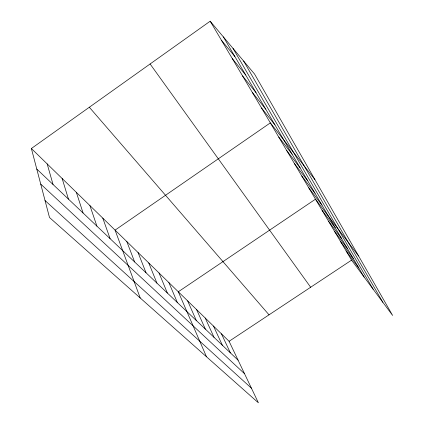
<?xml version="1.0" encoding="UTF-8"?>
<svg xmlns="http://www.w3.org/2000/svg" width="424" height="424" viewBox="0 0 424 424"><rect width="100%" height="100%" fill="white"/><g stroke="black" fill="none" stroke-linecap="round" stroke-linejoin="round"><path stroke-width="0.64" d="M31.381 148.506L229.093 341.294L258.391 402.8L49.497 217.507L31.381 148.506L210.177 21.2L254.559 74.057L392.619 315.461L351.565 260.14L210.177 21.2M229.093 341.294L351.565 260.14M45.039 200.536L251.427 388.183M40.725 184.09L244.531 373.703M36.777 169.043L238.092 360.188M89.326 107.246L269.023 314.831M221.556 40.428L234.838 56.482M232.341 58.65L245.692 74.995M242.57 75.938L255.969 92.527M252.291 92.363L265.71 109.153M261.534 107.993L274.964 124.937M314.899 179.564L270.342 122.875L115.079 230.121L140.222 297.987M278.743 137.063L292.136 154.23M286.757 150.615L300.118 167.846M294.42 163.563L307.729 180.836M301.75 175.949L315.006 193.249M308.767 187.806L321.959 205.11M358.614 256.001L315.493 199.174L178.308 291.776L206.504 356.775M322.134 210.399L335.177 227.667M328.505 221.164L341.468 238.394M334.621 231.499L347.495 248.676M340.493 241.42L353.277 258.539M346.138 250.96L358.826 268.01M150.107 63.971L310.659 287.244M223.358 36.893L364.163 277.111M233.025 48.41L373.178 289.269M243.614 61.019L382.846 302.296M221.434 333.826L230.391 352.874M213.473 326.067L222.388 345.274M205.205 318L214.056 337.366M196.603 309.61L205.38 329.13M187.641 300.876L196.339 320.544M168.869 282.57L177.343 302.508M159.027 272.971L167.369 293.037M148.755 262.954L156.944 283.142M138.028 252.497L146.042 272.791M126.813 241.563L134.631 261.952M102.788 218.132L110.118 238.68M89.899 205.566L96.932 226.162M76.368 192.369L83.062 212.991M62.137 178.493L68.455 199.121M47.165 163.892L53.048 184.493"/></g></svg>
